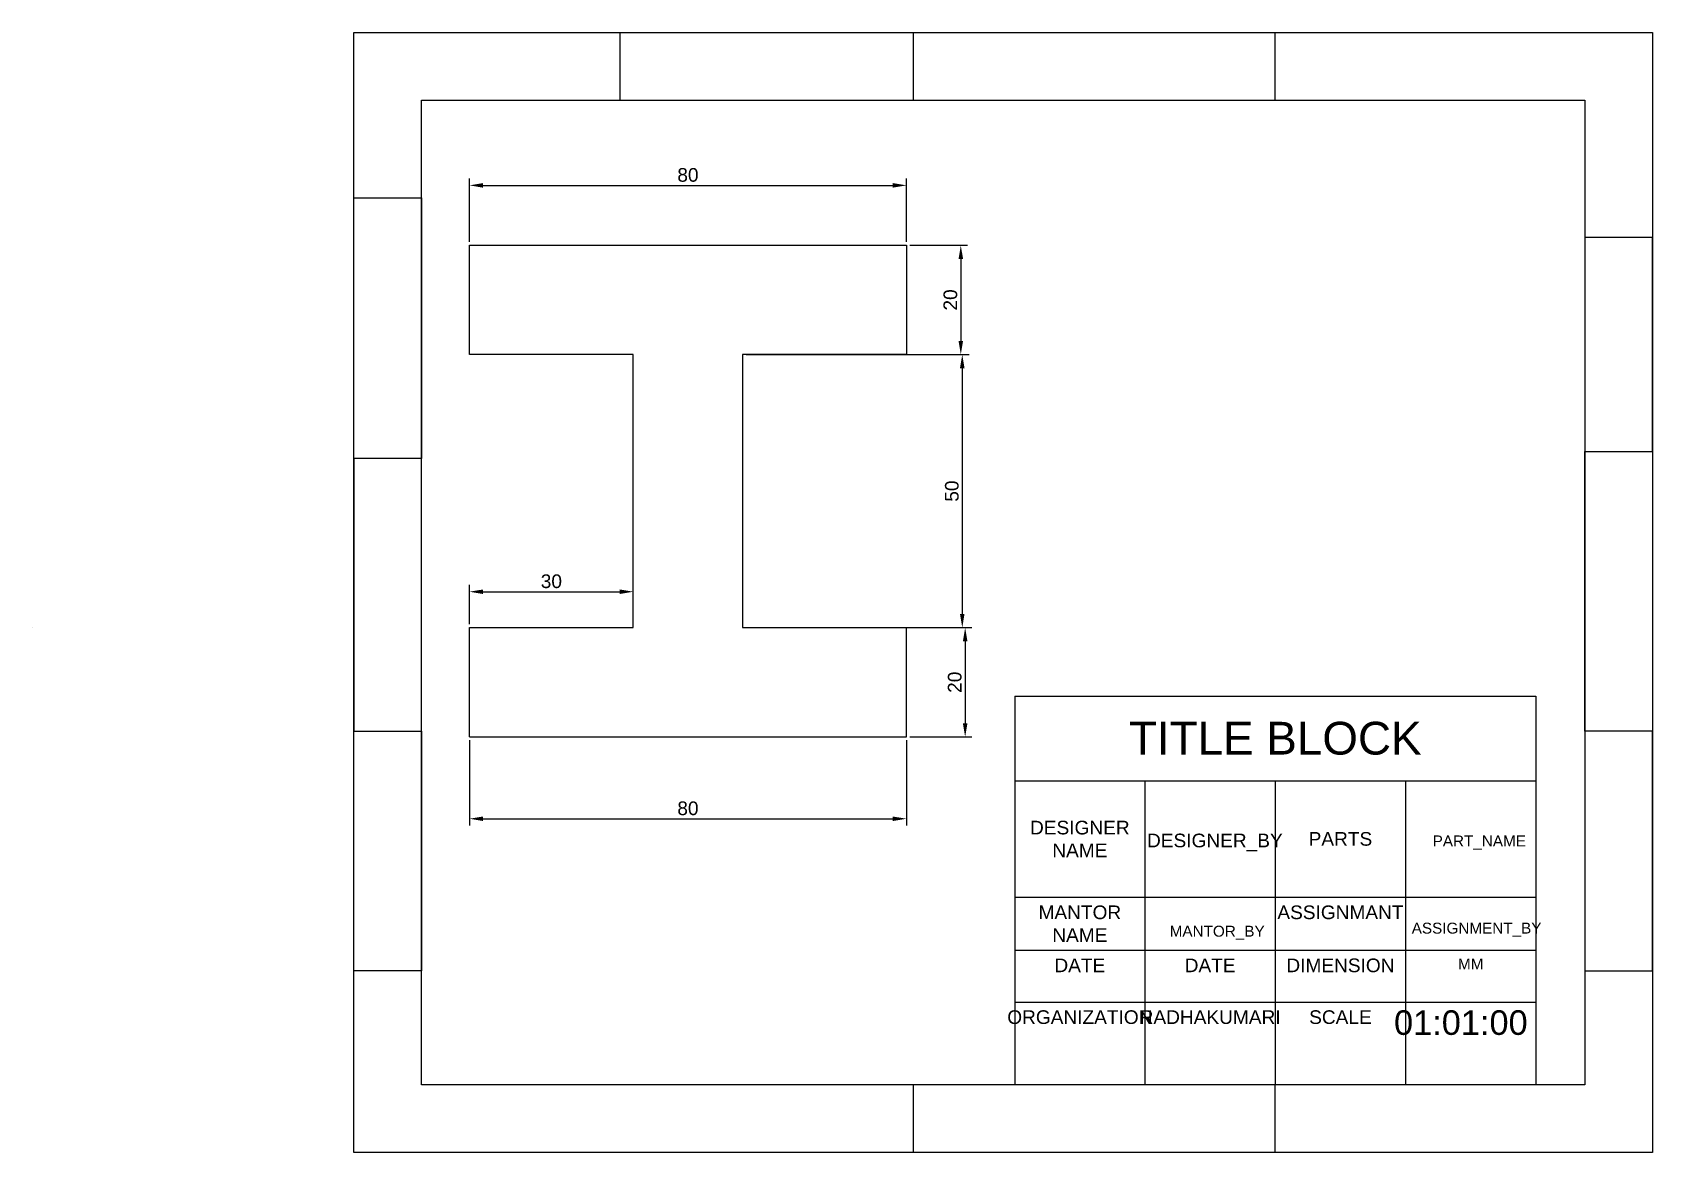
# Model space of a CAD drawing. Header units: millimetres. Extents: x 0 to 297, y -76 to 129.
import ezdxf

# ---------------------------------------------------------------- set-up
doc = ezdxf.new("R2010")
doc.units = ezdxf.units.MM
doc.styles.get("Standard").update_dxf_attribs({"font": 'arial.ttf'})
doc.dimstyles.new('ISO-25', dxfattribs={"dimtxt": 2.5, "dimasz": 2.5, "dimexe": 1.25, "dimexo": 0.625, "dimtad": 1, "dimtxsty": 'Standard', "dimcen": 2.5, "dimadec": 0, "dimazin": 0, "dimtfac": 1, "dimtmove": 0, "dimatfit": 3, "dimfxl": 1, "dimarcsym": 0})

# ---------------------------------------------------------------- blocks, each defined once
blk = doc.blocks.new('*D1')
at = {"color": 0, "lineweight": -2, "transparency": 16777216}
for p, q in [((80, 90.62), (80, 102.23)), ((82.5, 100.98), (157.5, 100.98)), ((160, 90.62), (160, 102.23))]:
    blk.add_line(p, q, dxfattribs=at)
at = {"color": 0, "transparency": 16777216}
for points in [[(82.5, 101.4), (82.5, 100.56), (80, 100.98)], [(157.5, 101.4), (157.5, 100.56), (160, 100.98)]]:
    blk.add_solid(points, dxfattribs=at)
at = {"layer": 'Defpoints', "color": 0, "transparency": 16777216}
for p in [(160, 100.98), (80, 90), (160, 90)]:
    blk.add_point(p, dxfattribs=at)
at = {"color": 0, "transparency": 16777216, "insert": (120, 102.88), "char_height": 2.5, "attachment_point": 5}
blk.add_mtext('80', dxfattribs=at)
blk = doc.blocks.new('*D2')
at = {"color": 0, "lineweight": -2, "transparency": 16777216}
for p, q in [((160.63, 90), (171.2, 90)), ((169.95, 87.5), (169.95, 72.5)), ((160.63, 70), (171.2, 70))]:
    blk.add_line(p, q, dxfattribs=at)
at = {"color": 0, "transparency": 16777216}
for points in [[(169.54, 87.5), (170.37, 87.5), (169.95, 90)], [(169.54, 72.5), (170.37, 72.5), (169.95, 70)]]:
    blk.add_solid(points, dxfattribs=at)
at = {"layer": 'Defpoints', "color": 0, "transparency": 16777216}
for p in [(160, 90), (160, 70), (169.95, 70)]:
    blk.add_point(p, dxfattribs=at)
at = {"color": 0, "transparency": 16777216, "insert": (168.05, 80), "char_height": 2.5, "attachment_point": 5, "rotation": 90}
blk.add_mtext('20', dxfattribs=at)
blk = doc.blocks.new('*D3')
at = {"color": 0, "lineweight": -2, "transparency": 16777216}
for p, q in [((130.63, 70), (171.47, 70)), ((170.22, 67.5), (170.22, 22.5)), ((130.63, 20), (171.47, 20))]:
    blk.add_line(p, q, dxfattribs=at)
at = {"color": 0, "transparency": 16777216}
for points in [[(169.8, 67.5), (170.63, 67.5), (170.22, 70)], [(169.8, 22.5), (170.63, 22.5), (170.22, 20)]]:
    blk.add_solid(points, dxfattribs=at)
at = {"layer": 'Defpoints', "color": 0, "transparency": 16777216}
for p in [(130, 70), (130, 20), (170.22, 20)]:
    blk.add_point(p, dxfattribs=at)
at = {"color": 0, "transparency": 16777216, "insert": (168.32, 45), "char_height": 2.5, "attachment_point": 5, "rotation": 90}
blk.add_mtext('50', dxfattribs=at)
blk = doc.blocks.new('*D4')
at = {"color": 0, "lineweight": -2, "transparency": 16777216}
for p, q in [((160.63, 20), (172, 20)), ((170.75, 17.5), (170.75, 2.5)), ((160.63, 0), (172, 0))]:
    blk.add_line(p, q, dxfattribs=at)
at = {"color": 0, "transparency": 16777216}
for points in [[(170.33, 17.5), (171.17, 17.5), (170.75, 20)], [(170.33, 2.5), (171.17, 2.5), (170.75, 0)]]:
    blk.add_solid(points, dxfattribs=at)
at = {"layer": 'Defpoints', "color": 0, "transparency": 16777216}
for p in [(160, 20), (160, 0), (170.75, 0)]:
    blk.add_point(p, dxfattribs=at)
at = {"color": 0, "transparency": 16777216, "insert": (168.85, 10), "char_height": 2.5, "attachment_point": 5, "rotation": 90}
blk.add_mtext('20', dxfattribs=at)
blk = doc.blocks.new('*D5')
at = {"color": 0, "lineweight": -2, "transparency": 16777216}
for p, q in [((80, -0.62), (80, -16.24)), ((160, -0.62), (160, -16.24)), ((82.5, -14.99), (157.5, -14.99))]:
    blk.add_line(p, q, dxfattribs=at)
at = {"color": 0, "transparency": 16777216}
for points in [[(82.5, -14.58), (82.5, -15.41), (80, -14.99)], [(157.5, -14.58), (157.5, -15.41), (160, -14.99)]]:
    blk.add_solid(points, dxfattribs=at)
at = {"layer": 'Defpoints', "color": 0, "transparency": 16777216}
for p in [(80, 0), (160, 0), (160, -14.99)]:
    blk.add_point(p, dxfattribs=at)
at = {"color": 0, "transparency": 16777216, "insert": (120, -13.09), "char_height": 2.5, "attachment_point": 5}
blk.add_mtext('80', dxfattribs=at)
blk = doc.blocks.new('*D6')
at = {"color": 0, "lineweight": -2, "transparency": 16777216}
for p, q in [((80, 20.62), (80, 27.83)), ((110, 20.62), (110, 27.83)), ((82.5, 26.58), (107.5, 26.58))]:
    blk.add_line(p, q, dxfattribs=at)
at = {"color": 0, "transparency": 16777216}
for points in [[(82.5, 26.99), (82.5, 26.16), (80, 26.58)], [(107.5, 26.99), (107.5, 26.16), (110, 26.58)]]:
    blk.add_solid(points, dxfattribs=at)
at = {"layer": 'Defpoints', "color": 0, "transparency": 16777216}
for p in [(110, 26.58), (80, 20), (110, 20)]:
    blk.add_point(p, dxfattribs=at)
at = {"color": 0, "transparency": 16777216, "insert": (95, 28.48), "char_height": 2.5, "attachment_point": 5}
blk.add_mtext('30', dxfattribs=at)
blk = doc.blocks.new('*T8')
at = {"color": 0, "linetype": 'ByBlock', "lineweight": -2, "transparency": 16777216}
for p, q in [((0, 0), (95.41, 0)), ((0, 0), (0, -71.13)), ((95.41, 0), (95.41, -71.13)), ((0, -15.48), (95.41, -15.48)), ((23.85, -15.48), (23.85, -71.13)), ((47.7, -15.48), (47.7, -71.13)), ((71.56, -15.48), (71.56, -71.13)), ((0, -36.83), (95.41, -36.83)), ((0, -46.54), (95.41, -46.54)), ((0, -56.02), (95.41, -56.02)), ((0, -71.13), (95.41, -71.13))]:
    blk.add_line(p, q, dxfattribs=at)
at = {"color": 0, "transparency": 16777216}
for s, insert, char_height, width, attachment_point in [('TITLE BLOCK', (47.7, -7.74), 6, 92.4072, 5), ('DESIGNER NAME', (11.93, -26.15), 2.5, 20.8518, 5), ('PARTS', (59.63, -26.15), 2.5, 20.8518, 5), ('MANTOR NAME', (11.93, -38.33), 2.5, 20.8518, 2), ('ASSIGNMANT', (59.63, -38.33), 2.5, 20.8518, 2), ('DATE', (11.93, -48.04), 2.5, 20.8518, 2), ('DATE', (35.78, -48.04), 2.5, 20.8518, 2), ('DIMENSION', (59.63, -48.04), 2.5, 20.8518, 2), ('MM', (83.48, -48.04), 2, 20.8518, 2), ('ORGANIZATION', (11.93, -57.52), 2.5, 20.8518, 2), ('RADHAKUMARI', (35.78, -57.52), 2.5, 20.8518, 2), ('SCALE', (59.63, -57.52), 2.5, 20.8518, 2), ('01:01:00', (93.91, -57.52), 4.5, 20.8518, 3)]:
    blk.add_mtext(s, dxfattribs=dict(at, insert=insert, char_height=char_height, width=width, attachment_point=attachment_point))

msp = doc.modelspace()

# ---------------------------------------------------------------- linework, layer by layer
for p, q in [((107.507, 128.988), (107.507, 116.591)), ((161.281, 116.591), (161.281, 128.988)), ((161.281, 128.988), (227.431, 128.988)), ((227.431, 128.988), (227.431, 116.591)), ((107.507, 116.591), (161.281, 116.591)), ((58.834, 98.713), (71.231, 98.713)), ((71.231, 98.713), (71.231, 50.955)), ((80, 70), (80, 90)), ((80, 90), (160, 90)), ((160, 90), (160, 70)), ((296.59, 91.464), (284.193, 91.464)), ((296.59, 52.234), (296.59, 91.464)), ((110, 70), (80, 70)), ((110, 20), (110, 70)), ((160, 70), (130, 70)), ((130, 70), (130, 20)), ((71.231, 50.955), (58.834, 50.955)), ((58.834, 50.955), (58.834, 1.065)), ((284.193, 1.065), (284.193, 52.234)), ((284.193, 52.234), (296.59, 52.234)), ((0, 20), (0, 20)), ((80, 0), (80, 20)), ((80, 20), (110, 20)), ((130, 20), (160, 20)), ((160, 0), (160, 20)), ((58.834, 1.065), (71.231, 1.065)), ((71.231, 1.065), (71.231, -42.856)), ((80, 0), (160, 0)), ((296.59, 1.065), (284.193, 1.065)), ((296.59, -42.856), (296.59, 1.065)), ((71.231, -42.856), (58.834, -42.856)), ((284.193, -42.856), (296.59, -42.856)), ((161.281, -63.722), (107.507, -63.722)), ((161.281, -76.118), (161.281, -63.722)), ((227.431, -63.722), (227.431, -76.118)), ((227.431, -76.118), (161.281, -76.118))]:
    msp.add_line(p, q)
for points in [[(58.834, 128.988), (296.59, 128.988), (296.59, -76.118), (58.834, -76.118)], [(71.231, 116.591), (284.193, 116.591), (284.193, -63.722), (71.231, -63.722)]]:
    msp.add_lwpolyline(points, close=True)

# ---------------------------------------------------------------- block references
msp.add_blockref('*T8', (179.814, 7.457))

# ---------------------------------------------------------------- texts
for tag, p, height in [('DESIGNER_BY', (204.041, -20.22), 2.5), ('PART_NAME', (256.329, -20.051), 2), ('MANTOR_BY', (208.19, -36.58), 2), ('ASSIGNMENT_BY', (252.494, -36.021), 2)]:
    msp.add_attdef(tag, p, '', height=height)

# ---------------------------------------------------------------- dimensions: what is measured, and where the dimension line sits
for base, p1, p2, picture, middle in [((160, 100.98), (80, 90), (160, 90), '*D1', (120, 102.882)), ((110, 26.578), (80, 20), (110, 20), '*D6', (95, 28.48)), ((160, -14.992), (80, 0), (160, 0), '*D5', (120, -13.091))]:
    dim = msp.add_linear_dim(base=base, p1=p1, p2=p2, dimstyle='ISO-25')
    dim.commit()
    dim.dimension.update_dxf_attribs({"geometry": picture, "text_midpoint": middle})
for base, p1, p2, picture, middle in [((169.953, 70), (160, 90), (160, 70), '*D2', (168.052, 80)), ((170.218, 20), (130, 70), (130, 20), '*D3', (168.317, 45)), ((170.748, 0), (160, 20), (160, 0), '*D4', (168.847, 10))]:
    dim = msp.add_linear_dim(base=base, p1=p1, p2=p2, angle=90, dimstyle='ISO-25')
    dim.commit()
    dim.dimension.update_dxf_attribs({"geometry": picture, "text_midpoint": middle})

doc.saveas('drawing.dxf')
